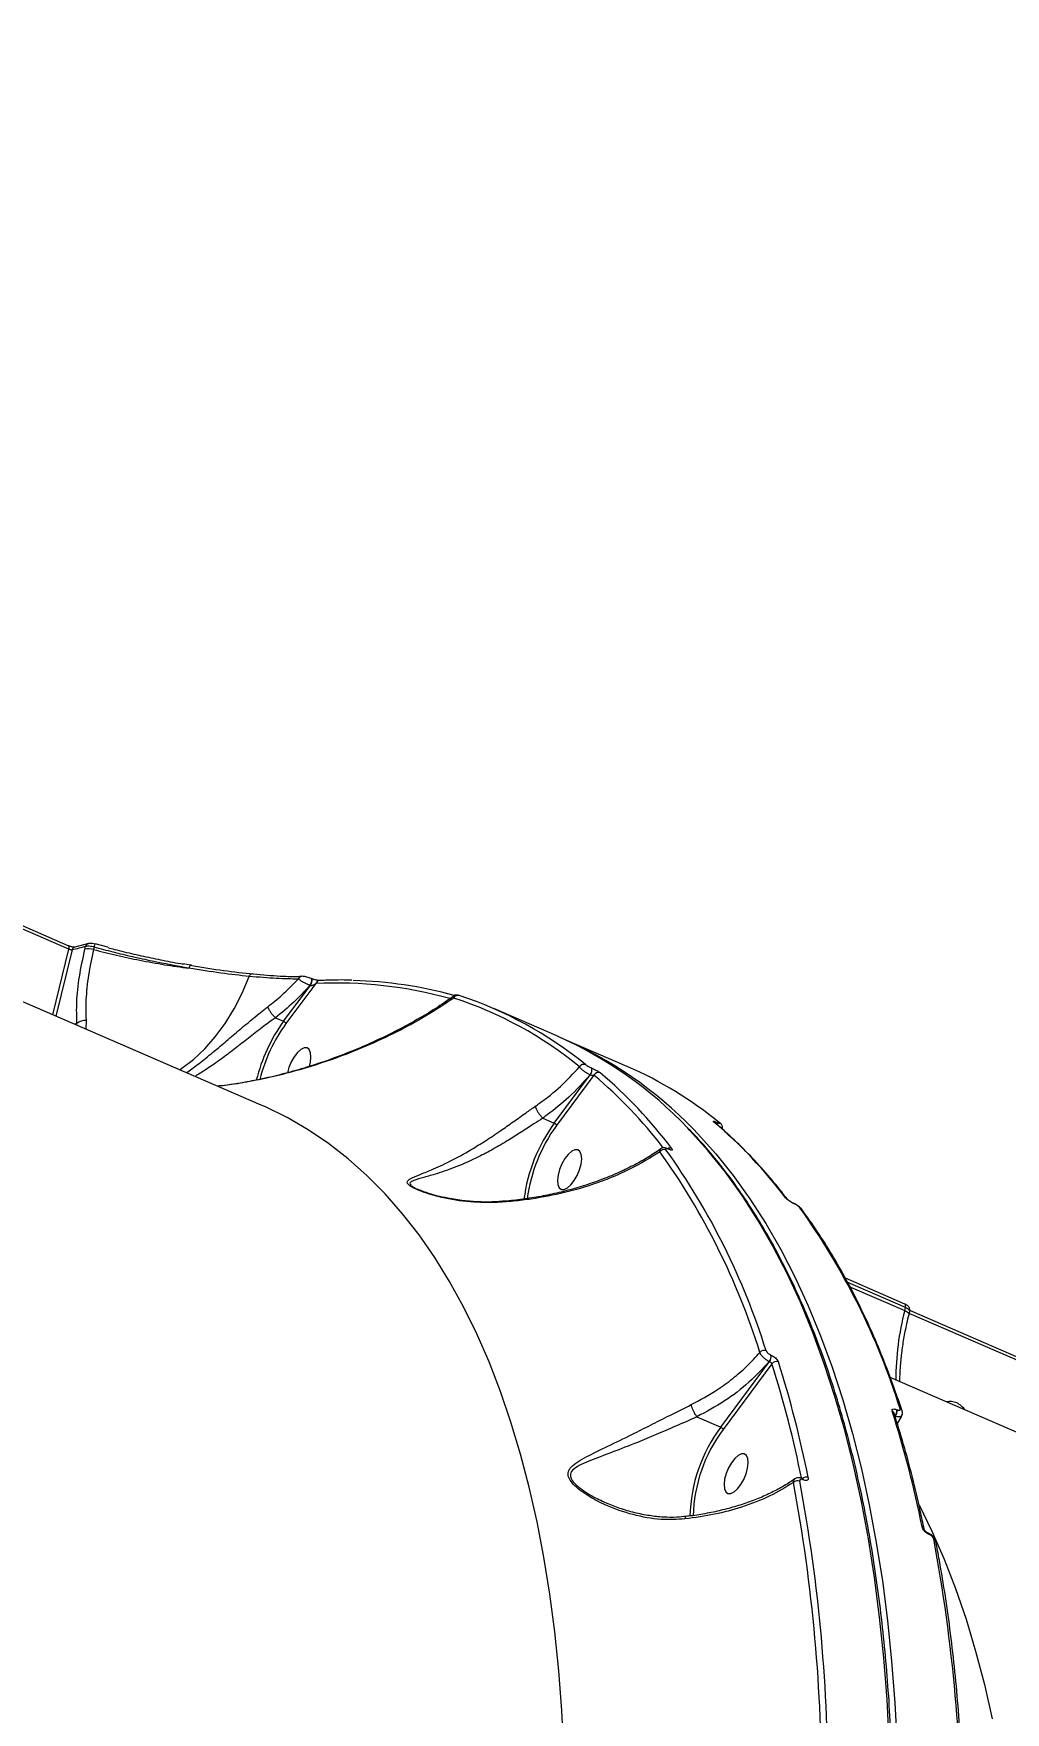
# Model space of a CAD drawing. Header units: millimetres. Extents: x -6523 to 7556, y -5559 to 6101.
# Drawn here: x 2337.4 to 2541.7, y -1782 to -1429.4 of the extents above; entities that cross this region are included whole.
import ezdxf

# ---------------------------------------------------------------- set-up
doc = ezdxf.new("R2010")
doc.units = ezdxf.units.MM
for name, color, linetype in [('DIKOM_ОБЪЕКТ', 7, 'Continuous'), ('DIKOM_РАЗМЕР_ЗОНА', 7, 'Continuous'), ('DIKOM_РАЗМЕР_ОБЪЕКТА', 7, 'Continuous')]:
    doc.layers.add(name, color=color, linetype=linetype)
doc.styles.add('style1', font='arial.ttf', dxfattribs={"width": 0.8})
doc.dimstyles.new('1-50', dxfattribs={"dimtxt": 300, "dimasz": 200, "dimexe": 100, "dimexo": 0, "dimgap": 100, "dimtad": 1, "dimtxsty": 'style1', "dimcen": 200, "dimclrd": 7, "dimclre": 7, "dimclrt": 7, "dimadec": 1, "dimazin": 2, "dimtfac": 1, "dimtmove": 0, "dimatfit": 2, "dimfxl": 0, "dimlwd": 25, "dimlwe": 18, "dimarcsym": 0})

# ---------------------------------------------------------------- blocks, each defined once
blk = doc.blocks.new('*D10')
at = {"layer": 'Defpoints', "color": 0, "transparency": 16777216}
for p in [(-1823.23, 4314.24), (3842.01, -3170.82), (6537.88, -3170.82)]:
    blk.add_point(p, dxfattribs=at)
at = {"layer": 'DIKOM_РАЗМЕР_ОБЪЕКТА', "color": 7, "lineweight": 18, "transparency": 16777216}
for p, q in [((-1823.23, 4314.24), (6637.88, 4314.24)), ((3842.01, -3170.82), (6637.88, -3170.82))]:
    blk.add_line(p, q, dxfattribs=at)
at = {"layer": 'DIKOM_РАЗМЕР_ОБЪЕКТА', "color": 7, "lineweight": 25, "transparency": 16777216}
blk.add_line((6537.88, 3914.24), (6537.88, -2770.82), dxfattribs=at)
at = {"layer": 'DIKOM_РАЗМЕР_ОБЪЕКТА', "color": 7, "transparency": 16777216}
for points in [[(6471.22, 3914.24), (6604.55, 3914.24), (6537.88, 4314.24)], [(6471.22, -2770.82), (6604.55, -2770.82), (6537.88, -3170.82)]]:
    blk.add_solid(points, dxfattribs=at)
at = {"layer": 'DIKOM_РАЗМЕР_ОБЪЕКТА', "color": 7, "transparency": 16777216, "insert": (6304.71, 207.11), "char_height": 300, "attachment_point": 5, "rotation": 90, "style": 'style1'}
blk.add_mtext('7500', dxfattribs=at)
blk = doc.blocks.new('*D11')
at = {"layer": 'Defpoints', "color": 0, "transparency": 16777216}
for p in [(-5022.71, -299.32), (4115.33, -1753.09), (4115.33, -4391.39)]:
    blk.add_point(p, dxfattribs=at)
at = {"layer": 'DIKOM_РАЗМЕР_ОБЪЕКТА', "color": 7, "lineweight": 18, "transparency": 16777216}
for p, q in [((-5022.71, -299.32), (-5022.71, -4491.39)), ((4115.33, -1753.09), (4115.33, -4491.39))]:
    blk.add_line(p, q, dxfattribs=at)
at = {"layer": 'DIKOM_РАЗМЕР_ОБЪЕКТА', "color": 7, "lineweight": 25, "transparency": 16777216}
blk.add_line((-4622.71, -4391.39), (3715.33, -4391.39), dxfattribs=at)
at = {"layer": 'DIKOM_РАЗМЕР_ОБЪЕКТА', "color": 7, "transparency": 16777216}
for points in [[(-4622.71, -4324.73), (-4622.71, -4458.06), (-5022.71, -4391.39)], [(3715.33, -4324.73), (3715.33, -4458.06), (4115.33, -4391.39)]]:
    blk.add_solid(points, dxfattribs=at)
at = {"layer": 'DIKOM_РАЗМЕР_ОБЪЕКТА', "color": 7, "transparency": 16777216, "insert": (-175.12, -4158.22), "char_height": 300, "attachment_point": 5, "style": 'style1'}
blk.add_mtext('9150', dxfattribs=at)
blk = doc.blocks.new('*D12')
at = {"layer": 'Defpoints', "color": 0, "transparency": 16777216}
for p in [(-6522.71, -395.62), (6102.86, -1877.31), (6102.86, -5458.89)]:
    blk.add_point(p, dxfattribs=at)
at = {"layer": 'DIKOM_РАЗМЕР_ЗОНА', "color": 7, "lineweight": 18, "transparency": 16777216}
for p, q in [((-6522.71, -395.62), (-6522.71, -5558.89)), ((6102.86, -1877.31), (6102.86, -5558.89))]:
    blk.add_line(p, q, dxfattribs=at)
at = {"layer": 'DIKOM_РАЗМЕР_ЗОНА', "color": 7, "lineweight": 25, "transparency": 16777216}
blk.add_line((-6122.71, -5458.89), (5702.86, -5458.89), dxfattribs=at)
at = {"layer": 'DIKOM_РАЗМЕР_ЗОНА', "color": 7, "transparency": 16777216}
for points in [[(-6122.71, -5392.23), (-6122.71, -5525.56), (-6522.71, -5458.89)], [(5702.86, -5392.23), (5702.86, -5525.56), (6102.86, -5458.89)]]:
    blk.add_solid(points, dxfattribs=at)
at = {"layer": 'DIKOM_РАЗМЕР_ЗОНА', "color": 7, "transparency": 16777216, "insert": (78.38, -5225.72), "char_height": 300, "attachment_point": 5, "style": 'style1'}
blk.add_mtext('12600', dxfattribs=at)
blk = doc.blocks.new('*D13')
at = {"layer": 'Defpoints', "color": 0, "transparency": 16777216}
for p in [(-2358.18, 6101.03), (4341.71, -4605.15), (7455.88, -4605.15)]:
    blk.add_point(p, dxfattribs=at)
at = {"layer": 'DIKOM_РАЗМЕР_ЗОНА', "color": 7, "lineweight": 18, "transparency": 16777216}
for p, q in [((-2358.18, 6101.03), (7555.88, 6101.03)), ((4341.71, -4605.15), (7555.88, -4605.15))]:
    blk.add_line(p, q, dxfattribs=at)
at = {"layer": 'DIKOM_РАЗМЕР_ЗОНА', "color": 7, "lineweight": 25, "transparency": 16777216}
blk.add_line((7455.88, 5701.03), (7455.88, -4205.15), dxfattribs=at)
at = {"layer": 'DIKOM_РАЗМЕР_ЗОНА', "color": 7, "transparency": 16777216}
for points in [[(7389.22, 5701.03), (7522.55, 5701.03), (7455.88, 6101.03)], [(7389.22, -4205.15), (7522.55, -4205.15), (7455.88, -4605.15)]]:
    blk.add_solid(points, dxfattribs=at)
at = {"layer": 'DIKOM_РАЗМЕР_ЗОНА', "color": 7, "transparency": 16777216, "insert": (7222.71, 375.61), "char_height": 300, "attachment_point": 5, "rotation": 90, "style": 'style1'}
blk.add_mtext('10700', dxfattribs=at)

msp = doc.modelspace()

# ---------------------------------------------------------------- linework, layer by layer
at = {"layer": 'DIKOM_ОБЪЕКТ', "color": 7, "linetype": 'Continuous', "lineweight": 15}
for p, q in [((2385.265, -1654.461), (2116.373, -1538.009)), ((2344.821, -1621.743), (2318.424, -1610.311)), ((2344.7, -1620.995), (2318.541, -1609.666)), ((2341.45, -1635.486), (2344.821, -1621.743)), ((2345.48, -1621.886), (2342.078, -1635.758)), ((2348.919, -1620.548), (2346.048, -1621.277)), ((2348.195, -1621.711), (2348.33, -1621.162)), ((2350.148, -1621.293), (2350.024, -1621.799)), ((2353.003, -1621.316), (2350.334, -1620.601)), ((2370.492, -1625.064), (2368.804, -1624.77)), ((2396.72, -1628.935), (2390.44, -1637.326)), ((2395.693, -1627.85), (2395.6, -1627.834)), ((2395.765, -1627.881), (2395.693, -1627.85)), ((2389.944, -1636.854), (2395.53, -1629.391)), ((2395.53, -1629.391), (2395.458, -1629.36)), ((2388.233, -1636.113), (2388.226, -1636.109)), ((2388.233, -1636.113), (2389.944, -1636.854)), ((2447.368, -1639.946), (2434.113, -1634.206)), ((2346.501, -1637.333), (2346.054, -1637.48)), ((2346.507, -1637.676), (2346.501, -1637.333)), ((2348.442, -1636.687), (2348.4, -1638.496)), ((2462.273, -1646.401), (2449.018, -1640.661)), ((2454.632, -1646.65), (2454.659, -1646.662)), ((2446.843, -1658.255), (2454.379, -1648.139)), ((2455.187, -1648.193), (2447.339, -1658.726)), ((2454.379, -1648.139), (2454.352, -1648.127)), ((2444.404, -1657.199), (2444.399, -1657.195)), ((2444.404, -1657.199), (2446.843, -1658.255)), ((2481.069, -1658.099), (2481.096, -1658.111)), ((2470.758, -1663.686), (2470.673, -1663.649)), ((2470.843, -1663.755), (2470.758, -1663.718)), ((2418.074, -1672.12), (2418.321, -1672.24)), ((2497.253, -1675.16), (2497.168, -1675.123)), ((2497.339, -1675.23), (2497.253, -1675.193)), ((2520.526, -1696.251), (2508.031, -1690.84)), ((2520.646, -1696.998), (2508.551, -1691.76)), ((2508.992, -1692.621), (2520.497, -1697.604)), ((2520.497, -1697.604), (2520.646, -1696.998)), ((2521.404, -1698.421), (2521.558, -1697.795)), ((2547.846, -1709.668), (2521.449, -1698.237)), ((2547.725, -1708.921), (2521.567, -1697.592)), ((2481.841, -1722.131), (2492.062, -1708.34)), ((2492.581, -1708.781), (2482.337, -1722.601)), ((2492.062, -1708.34), (2492.016, -1708.321)), ((2492.383, -1706.991), (2492.429, -1707.01)), ((2786.364, -1828.168), (2517.471, -1711.717)), ((2476.794, -1719.946), (2481.841, -1722.131)), ((2518.517, -1719.798), (2518.471, -1719.778)), ((2518.839, -1718.448), (2518.884, -1718.467)), ((2518.951, -1721.378), (2519.901, -1719.783)), ((2499.033, -1732.941), (2498.968, -1732.913)), ((2499.033, -1732.941), (2499.043, -1732.946)), ((2499.186, -1733.176), (2499.12, -1733.148)), ((2457.755, -1738.016), (2458.046, -1738.159)), ((2525.509, -1744.407), (2525.443, -1744.379)), ((2525.662, -1744.642), (2525.596, -1744.614))]:
    msp.add_line(p, q, dxfattribs=at)
at = {"layer": 'DIKOM_ОБЪЕКТ', "color": 7, "linetype": 'Continuous', "lineweight": 15, "flags": 128}
for points in [[(2344.821, -1621.743), (2344.854, -1621.57), (2344.867, -1621.411), (2344.86, -1621.27), (2344.832, -1621.152), (2344.784, -1621.063), (2344.719, -1621.005), (2344.7, -1620.995)], [(2350.322, -1620.648), (2350.322, -1620.647), (2350.323, -1620.642)], [(2368.095, -1647.025), (2368.547, -1646.726), (2371.008, -1644.856), (2373.361, -1642.649), (2375.582, -1640.129), (2377.65, -1637.318), (2379.544, -1634.245), (2381.246, -1630.941), (2382.738, -1627.438)], [(2382.738, -1627.438), (2382.809, -1627.276), (2382.897, -1627.135), (2382.999, -1627.018), (2383.112, -1626.931), (2383.232, -1626.877), (2383.354, -1626.857), (2383.475, -1626.873), (2383.59, -1626.923)], [(2393.751, -1627.416), (2393.767, -1627.416), (2393.768, -1627.416)], [(2395.458, -1629.36), (2395.604, -1629.132), (2395.724, -1628.875), (2395.811, -1628.61), (2395.855, -1628.357), (2395.855, -1628.138), (2395.809, -1627.969), (2395.721, -1627.865), (2395.693, -1627.85)], [(2395.53, -1629.391), (2395.676, -1629.163), (2395.797, -1628.907), (2395.883, -1628.641), (2395.927, -1628.388), (2395.927, -1628.169), (2395.881, -1628.001), (2395.793, -1627.896), (2395.769, -1627.883)], [(2395.367, -1646.326), (2395.585, -1645.454), (2395.709, -1644.363), (2395.627, -1643.453), (2395.346, -1642.799), (2394.889, -1642.454), (2394.292, -1642.446), (2393.604, -1642.775), (2392.882, -1643.414), (2392.182, -1644.313), (2391.562, -1645.397), (2391.073, -1646.58), (2390.774, -1647.659)], [(2448.868, -1790.24), (2448.424, -1781.652), (2447.779, -1773.271), (2446.935, -1765.106), (2445.892, -1757.164), (2444.652, -1749.452), (2443.216, -1741.979), (2441.584, -1734.75), (2439.758, -1727.772), (2437.741, -1721.053), (2435.533, -1714.597), (2433.138, -1708.412), (2430.556, -1702.503), (2427.792, -1696.874), (2424.846, -1691.533), (2421.723, -1686.484), (2418.424, -1681.73), (2414.953, -1677.278), (2411.314, -1673.13), (2407.509, -1669.291), (2403.542, -1665.764), (2399.416, -1662.553), (2395.137, -1659.661), (2390.707, -1657.09), (2386.13, -1654.842), (2385.265, -1654.461)], [(2517.26, -1788.306), (2516.78, -1779.337), (2516.101, -1770.575), (2515.223, -1762.027), (2514.147, -1753.702), (2512.875, -1745.605), (2511.406, -1737.744), (2509.744, -1730.125), (2507.888, -1722.755), (2505.84, -1715.639), (2503.603, -1708.784), (2501.178, -1702.197), (2498.567, -1695.881), (2495.772, -1689.843), (2492.796, -1684.087), (2489.641, -1678.619), (2486.31, -1673.442), (2482.805, -1668.563), (2479.131, -1663.983), (2475.288, -1659.708), (2474.924, -1659.329)], [(2476.078, -1659.531), (2476.939, -1660.423), (2480.781, -1664.698), (2484.456, -1669.278), (2487.961, -1674.157), (2491.292, -1679.334), (2494.447, -1684.802), (2497.423, -1690.557), (2500.218, -1696.596), (2502.829, -1702.911), (2505.254, -1709.499), (2507.491, -1716.354), (2509.539, -1723.469), (2511.394, -1730.84), (2513.057, -1738.459), (2514.525, -1746.32), (2515.798, -1754.417), (2516.873, -1762.742), (2517.751, -1771.29), (2518.431, -1780.052), (2518.911, -1789.021)], [(2480.587, -1658.148), (2480.544, -1658.115), (2480.391, -1658.028)], [(2481.745, -1658.276), (2481.704, -1658.245), (2481.558, -1658.163)], [(2450.355, -1671.206), (2451.055, -1670.307), (2451.675, -1669.223), (2452.164, -1668.04), (2452.484, -1666.855), (2452.608, -1665.763), (2452.526, -1664.854), (2452.245, -1664.2), (2451.788, -1663.855), (2451.191, -1663.846), (2450.503, -1664.175), (2449.78, -1664.815), (2449.081, -1665.713), (2448.461, -1666.798), (2447.971, -1667.981), (2447.652, -1669.166), (2447.528, -1670.258), (2447.61, -1671.167), (2447.891, -1671.821), (2448.348, -1672.166), (2448.945, -1672.175), (2449.632, -1671.846), (2450.355, -1671.206)], [(2520.497, -1697.604), (2520.8, -1697.75), (2521.05, -1697.903), (2521.24, -1698.058), (2521.361, -1698.209), (2521.41, -1698.35), (2521.404, -1698.42)], [(2520.646, -1696.998), (2520.68, -1696.827), (2520.693, -1696.668), (2520.685, -1696.527), (2520.658, -1696.41), (2520.611, -1696.32), (2520.546, -1696.261), (2520.526, -1696.251)], [(2485.353, -1735.082), (2486.052, -1734.184), (2486.672, -1733.099), (2487.162, -1731.916), (2487.481, -1730.731), (2487.605, -1729.64), (2487.523, -1728.73), (2487.243, -1728.076), (2486.785, -1727.731), (2486.189, -1727.723), (2485.501, -1728.052), (2484.778, -1728.691), (2484.078, -1729.59), (2483.458, -1730.675), (2482.969, -1731.857), (2482.649, -1733.043), (2482.525, -1734.134), (2482.607, -1735.044), (2482.888, -1735.698), (2483.345, -1736.043), (2483.942, -1736.051), (2484.63, -1735.722), (2485.353, -1735.082)], [(2523.506, -1738.419), (2526.209, -1743.928), (2528.791, -1749.837), (2531.186, -1756.023), (2533.394, -1762.478), (2535.411, -1769.198), (2537.237, -1776.175), (2538.868, -1783.404)]]:
    msp.add_lwpolyline(points, dxfattribs=at)
at = {"layer": 'DIKOM_ОБЪЕКТ', "color": 7, "linetype": 'Continuous', "lineweight": 15}
for centre, radius, start, end in [((2380.517, -1753.773), 136.461, 103.64316, 104.87778), ((2346.283, -1622.066), 0.823, 106.55668, 167.3852), ((2348.935, -1625.386), 3.748, 73.11063, 101.38068), ((2349.138, -1621.347), 0.829, 105.85877, 167.11519), ((2291.48, -1605.12), 60.856, 344.58809, 345.21723), ((2370.845, -1625.823), 0.8, 116.4921, 171.84254), ((2370.505, -1625.282), 0.175, 41.81582, 95.51298), ((2393.815, -1628.268), 0.854, 94.30227, 161.03705), ((2397.572, -1629.176), 0.885, 94.35738, 164.20816), ((2400.988, -1718.384), 89.55, 74.51237, 92.73159), ((2402.565, -1715.638), 87.352, 74.58271, 88.66678), ((2426.548, -1632.341), 0.924, 69.31611, 156.76933), ((2400.497, -1709.555), 81.569, 50.69709, 72.00296), ((2401.624, -1709.214), 81.736, 50.69519, 72.00475), ((2348.198, -1639.191), 2.516, 84.43076, 132.3969), ((2418.982, -1657.812), 35.811, 144.18105, 166.14279), ((2418.634, -1657.662), 34.762, 144.19759, 165.66563), ((2413.44, -1717.462), 84.615, 43.39549, 66.36184), ((2414.73, -1718.691), 85.226, 43.95957, 66.8828), ((2453.05, -1646.909), 1.004, 69.69206, 151.85379), ((2453.359, -1647.174), 1.377, 316.16531, 22.37998), ((2453.386, -1647.186), 1.377, 316.17896, 22.38418), ((2429.324, -1722.116), 82.573, 50.75962, 66.48297), ((2456.109, -1648.615), 1.015, 69.91557, 155.38216), ((2392.177, -1722.965), 97.781, 37.5036, 49.87973), ((2393.141, -1722.782), 98.244, 37.06558, 49.87349), ((2474.877, -1678.707), 34.702, 143.88717, 172.61902), ((2474.549, -1678.569), 33.677, 143.89785, 172.45933), ((2417.06, -1733.161), 98.264, 37.06692, 49.87215), ((2480.56, -1658.482), 0.637, 345.4037, 36.97443), ((2480.581, -1658.496), 0.643, 344.82299, 36.81814), ((2469.943, -1664.838), 1.065, 69.574, 147.68866), ((2348.656, -1750.6), 148.143, 17.35873, 35.64473), ((2349.647, -1750.37), 148.486, 17.35954, 35.64367), ((2471.164, -1664.49), 0.994, 68.12666, 120.45087), ((2470.537, -1663.902), 0.288, 39.77437, 61.36132), ((2470.668, -1663.884), 0.218, 36.26075, 65.76637), ((2495.164, -1674.649), 0.778, 36.93427, 66.95308), ((2497.083, -1675.314), 0.209, 35.59623, 67.15912), ((2497.163, -1675.358), 0.217, 36.12026, 65.47545), ((2377.812, -1762.562), 148.479, 17.35913, 35.64409), ((2498.168, -1676.754), 0.78, 36.69895, 66.91493), ((2577.635, -1712.345), 59.009, 165.53414, 179.87655), ((2490.945, -1707.156), 1.17, 68.72726, 139.81298), ((2490.661, -1707.231), 1.74, 321.18893, 7.9345), ((2490.705, -1707.25), 1.74, 321.21096, 7.93155), ((2493.515, -1709.484), 1.169, 68.63056, 143.03726), ((2274.394, -1778.088), 228.93, 11.3492, 17.62255), ((2275.19, -1777.88), 229.522, 11.34993, 17.62206), ((2530.056, -1719.888), 3.168, 64.26155, 104.57127), ((2529.318, -1721.475), 4.918, 36.28707, 64.53752), ((2299.146, -1788.237), 229.497, 11.34908, 17.62185), ((2517.606, -1719.434), 0.725, 18.91639, 68.27524), ((2517.116, -1718.688), 1.74, 321.18893, 7.9345), ((2517.16, -1718.707), 1.74, 321.21096, 7.93155), ((2519.258, -1718.937), 0.728, 19.09119, 68.19237), ((2508.059, -1741.726), 32.731, 143.22724, 178.34361), ((2507.459, -1741.488), 31.429, 143.06305, 178.65538), ((2497.982, -1734.596), 1.232, 68.0935, 135.20325), ((2156.443, -1797.511), 346.585, 359.67727, 10.60482), ((2157.013, -1797.377), 347.361, 359.67724, 10.60449), ((2499.765, -1733.859), 1.237, 68.27907, 130.13323), ((2498.825, -1733.173), 0.297, 4.84875, 60.7044), ((2498.886, -1733.203), 0.301, 5.11568, 58.69248), ((2523.914, -1743.723), 0.692, 12.81335, 69.47238), ((2525.303, -1744.638), 0.294, 4.65356, 61.64708), ((2525.366, -1744.667), 0.297, 4.78857, 60.48645), ((2185.193, -1809.57), 347.34, 359.6769, 10.60482), ((2526.356, -1746.297), 0.694, 13.42252, 69.3915)]:
    msp.add_arc(centre, radius, start, end, dxfattribs=at)
for points, knots in [([(2346.057, -1621.275), (2346.057, -1621.275), (2346.067, -1621.272), (2346.03, -1621.28), (2345.944, -1621.282), (2345.766, -1621.274), (2345.506, -1621.239), (2345.181, -1621.166), (2344.89, -1621.075), (2344.752, -1621.015), (2344.707, -1620.995)], [0, 0, 0, 0, 0.00586, 0.0949591, 0.2005932, 0.3369655, 0.500597, 0.6918076, 0.8976892, 1, 1, 1, 1]), ([(2345.48, -1621.886), (2345.448, -1621.888), (2345.383, -1621.892), (2345.238, -1621.871), (2345.077, -1621.834), (2344.932, -1621.788), (2344.852, -1621.755), (2344.821, -1621.743)], [0, 0, 0, 0, 0.2155483, 0.4307534, 0.645324, 0.8596243, 1, 1, 1, 1]), ([(2346.501, -1637.333), (2346.463, -1635.846), (2346.385, -1632.784), (2346.93, -1627.503), (2347.769, -1623.66), (2348.195, -1621.711)], [0, 0, 0, 0, 0.3175105, 0.6539195, 1, 1, 1, 1]), ([(2350.148, -1621.293), (2350.09, -1621.279), (2349.816, -1621.209), (2349.322, -1621.123), (2348.73, -1621.087), (2348.463, -1621.137), (2348.33, -1621.162)], [0, 0, 0, 0, 0.0806236, 0.3870875, 0.6935762, 1, 1, 1, 1]), ([(2350.024, -1621.799), (2349.627, -1623.606), (2348.824, -1627.273), (2348.386, -1631.823), (2348.343, -1634.907), (2348.42, -1636.29), (2348.442, -1636.687)], [0, 0, 0, 0, 0.3362295, 0.6822332, 0.9087862, 1, 1, 1, 1]), ([(2350.321, -1620.646), (2350.145, -1620.604), (2349.748, -1620.51), (2349.287, -1620.466), (2349.007, -1620.546), (2348.917, -1620.572)], [0, 0, 0, 0, 0.3536403, 0.7918104, 1, 1, 1, 1]), ([(2350.024, -1621.799), (2351.631, -1622.206), (2354.861, -1623.023), (2359.852, -1624.082), (2364.965, -1625.018), (2368.351, -1625.478), (2370.053, -1625.71)], [0, 0, 0, 0, 0.237382, 0.4771561, 0.7370131, 1, 1, 1, 1]), ([(2370.053, -1625.71), (2367.507, -1625.247), (2363.65, -1624.546), (2358.273, -1623.354), (2354.192, -1622.376), (2351.483, -1621.651), (2350.148, -1621.293)], [0, 0, 0, 0, 0.3951641, 0.5986715, 0.8021765, 1, 1, 1, 1]), ([(2352.998, -1621.385), (2353.465, -1621.509), (2355.295, -1621.994), (2358.491, -1622.748), (2362.58, -1623.649), (2366.072, -1624.353), (2368.157, -1624.722), (2368.913, -1624.855)], [0, 0, 0, 0, 0.0866059, 0.3392467, 0.5919057, 0.8518944, 1, 1, 1, 1]), ([(2370.635, -1625.165), (2372.911, -1625.531), (2377.517, -1626.272), (2381.55, -1626.704), (2383.59, -1626.923)], [0, 0, 0, 0, 0.4941746, 1, 1, 1, 1]), ([(2382.738, -1627.438), (2380.788, -1627.229), (2376.842, -1626.805), (2372.334, -1626.078), (2370.053, -1625.71)], [0, 0, 0, 0, 0.49414612, 1, 1, 1, 1]), ([(2393.007, -1627.99), (2391.542, -1627.976), (2388.576, -1627.948), (2384.701, -1627.61), (2382.738, -1627.438)], [0, 0, 0, 0, 0.4937618, 1, 1, 1, 1]), ([(2383.59, -1626.923), (2385.55, -1627.094), (2389.315, -1627.424), (2392.201, -1627.455), (2393.585, -1627.469)], [0, 0, 0, 0, 0.52057365, 1, 1, 1, 1]), ([(2386.638, -1633.796), (2387.64, -1633.005), (2389.935, -1631.193), (2391.9, -1629.144), (2393.007, -1627.99)], [0, 0, 0, 0, 0.4365656, 1, 1, 1, 1]), ([(2395.458, -1629.36), (2395.277, -1629.271), (2394.916, -1629.095), (2394.327, -1628.783), (2393.767, -1628.469), (2393.3, -1628.188), (2393.099, -1628.052), (2393.007, -1627.99)], [0, 0, 0, 0, 0.1951197, 0.3898744, 0.593452, 0.8140729, 1, 1, 1, 1]), ([(2393.751, -1627.426), (2393.751, -1627.426), (2393.616, -1627.441), (2393.461, -1627.431), (2393.306, -1627.421)], [0, 0, 0, 0, 0.0053307, 1, 1, 1, 1]), ([(2395.533, -1627.791), (2395.46, -1627.762), (2395.244, -1627.674), (2394.833, -1627.56), (2394.315, -1627.453), (2393.977, -1627.409), (2393.783, -1627.417), (2393.768, -1627.418)], [0, 0, 0, 0, 0.119295, 0.3529818, 0.6126737, 0.9717013, 1, 1, 1, 1]), ([(2396.72, -1628.935), (2396.636, -1628.999), (2396.458, -1629.134), (2396.167, -1629.29), (2395.897, -1629.389), (2395.711, -1629.418), (2395.596, -1629.413), (2395.552, -1629.398), (2395.53, -1629.391)], [0, 0, 0, 0, 0.2759242, 0.5811843, 0.7840389, 0.904569, 0.953146, 1, 1, 1, 1]), ([(2397.499, -1628.293), (2397.481, -1628.293), (2397.432, -1628.295), (2397.206, -1628.278), (2396.849, -1628.218), (2396.429, -1628.116), (2396.086, -1628.008), (2395.865, -1627.926), (2395.784, -1627.889), (2395.769, -1627.882)], [0, 0, 0, 0, 0.10050313, 0.28310111, 0.52487276, 0.71346393, 0.857322, 0.97313086, 1, 1, 1, 1]), ([(2404.3, -1628.252), (2404.186, -1628.246), (2402.391, -1628.15), (2400.112, -1628.201), (2397.942, -1628.278), (2397.504, -1628.293)], [0, 0, 0, 0, 0.0511847, 0.8084678, 1, 1, 1, 1]), ([(2425.699, -1631.976), (2423.943, -1633.155), (2420.429, -1635.513), (2414.517, -1638.76), (2408.162, -1641.78), (2400.767, -1644.739), (2393.758, -1646.997), (2387.321, -1648.637), (2382.195, -1649.654), (2378.426, -1650.285), (2376.301, -1650.451), (2376.051, -1650.471)], [0, 0, 0, 0, 0.1357673, 0.2715394, 0.4102383, 0.5489238, 0.7213908, 0.8089492, 0.8964846, 0.9877891, 1, 1, 1, 1]), ([(2425.709, -1631.55), (2425.199, -1631.924), (2423.544, -1633.135), (2420.459, -1635.084), (2416.451, -1637.412), (2412.123, -1639.658), (2407.695, -1641.733), (2403.12, -1643.647), (2398.509, -1645.352), (2393.76, -1646.876), (2389.042, -1648.162), (2384.586, -1649.18), (2380.492, -1649.929), (2377.764, -1650.356), (2376.333, -1650.489), (2376.136, -1650.508)], [0, 0, 0, 0, 0.0412213, 0.1336011, 0.2280542, 0.3245644, 0.4231421, 0.5114322, 0.6050421, 0.6944686, 0.7799636, 0.8622441, 0.9296995, 0.9903144, 1, 1, 1, 1]), ([(2395.458, -1629.36), (2394.367, -1630.55), (2392.172, -1632.948), (2389.551, -1635.054), (2388.233, -1636.113)], [0, 0, 0, 0, 0.4967436, 1, 1, 1, 1]), ([(2425.699, -1631.976), (2425.64, -1631.853), (2425.541, -1631.649), (2425.659, -1631.574), (2425.706, -1631.545)], [0, 0, 0, 0, 0.6068718, 1, 1, 1, 1]), ([(2426.782, -1631.447), (2426.723, -1631.427), (2426.616, -1631.39), (2426.501, -1631.363), (2426.336, -1631.337), (2426.123, -1631.341), (2425.893, -1631.391), (2425.753, -1631.484), (2425.687, -1631.528)], [0, 0, 0, 0, 0.2243168, 0.4118578, 0.5457803, 0.6749129, 0.8464034, 1, 1, 1, 1]), ([(2369.525, -1647.645), (2370.28, -1647.11), (2371.887, -1645.971), (2374.516, -1643.855), (2377.282, -1641.541), (2380.041, -1639.192), (2382.907, -1636.779), (2385.131, -1634.966), (2386.362, -1634.011), (2386.638, -1633.796)], [0, 0, 0, 0, 0.1604354, 0.341825, 0.49479, 0.6476348, 0.8016148, 0.9554521, 1, 1, 1, 1]), ([(2388.226, -1636.109), (2388.226, -1636.109), (2388.032, -1636.303), (2386.785, -1637.06), (2384.728, -1638.777), (2381.856, -1640.953), (2379.106, -1643.092), (2376.299, -1645.184), (2373.672, -1647.034), (2372.057, -1647.997), (2371.333, -1648.428)], [0, 0, 0, 0, 0.0000603, 0.0366909, 0.1916994, 0.3468769, 0.5030064, 0.6592748, 0.8473747, 1, 1, 1, 1]), ([(2388.226, -1636.109), (2388.082, -1635.97), (2387.793, -1635.692), (2387.361, -1635.155), (2386.993, -1634.603), (2386.76, -1634.155), (2386.668, -1633.904), (2386.642, -1633.811), (2386.638, -1633.796)], [0, 0, 0, 0, 0.2120143, 0.4240466, 0.6361086, 0.8481293, 0.9764249, 1, 1, 1, 1]), ([(2390.44, -1637.326), (2390.438, -1637.319), (2390.431, -1637.297), (2390.404, -1637.238), (2390.339, -1637.143), (2390.224, -1637.028), (2390.086, -1636.924), (2389.991, -1636.878), (2389.944, -1636.854)], [0, 0, 0, 0, 0.0458582, 0.1414738, 0.3560295, 0.5707869, 0.7853982, 1, 1, 1, 1]), ([(2442.86, -1654.701), (2443.157, -1654.493), (2445.021, -1653.191), (2448.326, -1650.554), (2450.869, -1647.826), (2452.165, -1646.436)], [0, 0, 0, 0, 0.0849844, 0.5334626, 1, 1, 1, 1]), ([(2454.352, -1648.127), (2454.269, -1648.087), (2453.994, -1647.953), (2453.486, -1647.652), (2452.901, -1647.228), (2452.414, -1646.789), (2452.248, -1646.553), (2452.165, -1646.436)], [0, 0, 0, 0, 0.0942855, 0.3122926, 0.5412133, 0.771407, 1, 1, 1, 1]), ([(2453.399, -1645.968), (2453.455, -1646.009), (2453.567, -1646.092), (2453.85, -1646.262), (2454.174, -1646.435), (2454.447, -1646.568), (2454.589, -1646.631), (2454.632, -1646.65)], [0, 0, 0, 0, 0.2336995, 0.4672659, 0.6955599, 0.9086332, 1, 1, 1, 1]), ([(2454.659, -1646.662), (2454.723, -1646.69), (2454.93, -1646.781), (2455.327, -1646.974), (2455.798, -1647.228), (2456.213, -1647.476), (2456.376, -1647.6), (2456.457, -1647.662)], [0, 0, 0, 0, 0.0931431, 0.3039559, 0.5302395, 0.7651904, 1, 1, 1, 1]), ([(2454.352, -1648.127), (2452.92, -1649.713), (2450.203, -1652.719), (2446.648, -1655.604), (2444.71, -1656.981), (2444.404, -1657.199)], [0, 0, 0, 0, 0.48434253, 0.9185246, 1, 1, 1, 1]), ([(2455.187, -1648.193), (2455.135, -1648.205), (2455.036, -1648.229), (2454.839, -1648.235), (2454.653, -1648.217), (2454.52, -1648.188), (2454.439, -1648.163), (2454.401, -1648.148), (2454.379, -1648.139)], [0, 0, 0, 0, 0.2686434, 0.5230445, 0.7427756, 0.8693375, 0.9244135, 1, 1, 1, 1]), ([(2434.434, -1674.922), (2432.415, -1674.922), (2428.324, -1674.922), (2423.291, -1673.974), (2419.906, -1672.978), (2418.077, -1672.275), (2416.887, -1671.702), (2416.094, -1671.134), (2415.831, -1670.57), (2416.158, -1670.213), (2416.961, -1669.703), (2418.445, -1669.104), (2421.258, -1667.979), (2424.88, -1666.33), (2428.763, -1664.21), (2432.391, -1661.966), (2435.362, -1659.984), (2438.237, -1657.976), (2440.688, -1656.225), (2442.219, -1655.151), (2442.86, -1654.701)], [0, 0, 0, 0, 0.0952093, 0.1929561, 0.2448019, 0.2710708, 0.2981714, 0.3242911, 0.3503892, 0.391077, 0.4019441, 0.4719644, 0.5438089, 0.6393964, 0.737851, 0.7988531, 0.861364, 0.9113743, 0.9628375, 1, 1, 1, 1]), ([(2444.399, -1657.195), (2444.398, -1657.195), (2443.818, -1657.66), (2442.258, -1658.559), (2439.879, -1660.189), (2437.011, -1661.975), (2434.006, -1663.737), (2430.318, -1665.683), (2426.264, -1667.477), (2422.475, -1668.82), (2419.381, -1669.659), (2417.759, -1670.114), (2416.813, -1670.504), (2416.394, -1670.775), (2416.57, -1671.263), (2417.204, -1671.722), (2417.824, -1672.006), (2418.074, -1672.12)], [0, 0, 0, 0, 0.0000346, 0.0506259, 0.121103, 0.1916523, 0.2788526, 0.3661679, 0.5040505, 0.6421382, 0.7418821, 0.8412499, 0.8561012, 0.9104328, 0.9440495, 0.9775328, 1, 1, 1, 1]), ([(2442.86, -1654.701), (2442.863, -1654.716), (2442.885, -1654.836), (2442.982, -1655.128), (2443.233, -1655.639), (2443.584, -1656.204), (2443.992, -1656.758), (2444.263, -1657.049), (2444.399, -1657.195)], [0, 0, 0, 0, 0.0259615, 0.2095464, 0.4071508, 0.6047905, 0.8023725, 1, 1, 1, 1]), ([(2422.523, -2155.52), (2423.435, -2153.737), (2426.081, -2148.567), (2430.379, -2139.936), (2435.375, -2129.607), (2440.254, -2119.198), (2445.012, -2108.718), (2449.648, -2098.177), (2454.156, -2087.58), (2458.534, -2076.937), (2462.779, -2066.255), (2466.886, -2055.542), (2470.854, -2044.807), (2474.678, -2034.058), (2478.357, -2023.301), (2481.888, -2012.547), (2485.267, -2001.802), (2488.493, -1991.075), (2491.562, -1980.373), (2494.473, -1969.706), (2497.222, -1959.08), (2499.81, -1948.504), (2502.232, -1937.986), (2504.489, -1927.533), (2506.576, -1917.154), (2508.494, -1906.856), (2510.241, -1896.647), (2511.815, -1886.534), (2513.215, -1876.526), (2514.44, -1866.629), (2515.49, -1856.852), (2516.362, -1847.201), (2517.058, -1837.683), (2517.575, -1828.307), (2517.914, -1819.078), (2518.074, -1810.004), (2518.056, -1801.091), (2517.859, -1792.347), (2517.482, -1783.777), (2516.928, -1775.388), (2516.195, -1767.187), (2515.284, -1759.179), (2514.196, -1751.371), (2512.931, -1743.768), (2511.492, -1736.377), (2509.877, -1729.202), (2508.089, -1722.249), (2506.128, -1715.524), (2503.997, -1709.032), (2501.696, -1702.777), (2499.228, -1696.765), (2496.593, -1691), (2493.795, -1685.487), (2490.835, -1680.23), (2487.715, -1675.233), (2484.439, -1670.498), (2481.003, -1666.043), (2477.916, -1662.379), (2475.914, -1660.313), (2475.164, -1659.539)], [0, 0, 0, 0, 0.0093744, 0.0271862, 0.0449982, 0.0628104, 0.0806222, 0.0984341, 0.1162458, 0.1340577, 0.1518698, 0.1696817, 0.1874938, 0.205306, 0.2231183, 0.2409306, 0.2587432, 0.2765559, 0.2943692, 0.3121824, 0.3299962, 0.3478101, 0.3656243, 0.383439, 0.4012544, 0.4190699, 0.4368858, 0.4547027, 0.4725198, 0.4903376, 0.5081558, 0.5259752, 0.5437951, 0.5616154, 0.5794369, 0.5972592, 0.6150823, 0.6329064, 0.6507313, 0.668557, 0.6863836, 0.7042112, 0.7220398, 0.7398689, 0.7576988, 0.7755289, 0.7933595, 0.8111901, 0.8290198, 0.8468486, 0.8646756, 0.8825008, 0.9003223, 0.9181399, 0.9359524, 0.9537585, 0.9715573, 0.9893478, 1, 1, 1, 1]), ([(2447.339, -1658.726), (2447.337, -1658.718), (2447.33, -1658.696), (2447.302, -1658.637), (2447.238, -1658.543), (2447.123, -1658.429), (2446.985, -1658.325), (2446.89, -1658.278), (2446.843, -1658.255)], [0, 0, 0, 0, 0.053566, 0.1413425, 0.3561073, 0.5707078, 0.7852993, 1, 1, 1, 1]), ([(2480.391, -1658.028), (2480.348, -1657.987), (2480.255, -1657.901), (2480.272, -1657.846), (2480.422, -1657.859), (2480.689, -1657.941), (2480.942, -1658.047), (2481.069, -1658.099)], [0, 0, 0, 0, 0.1890282, 0.4045145, 0.606864, 0.8033601, 1, 1, 1, 1]), ([(2480.591, -1658.151), (2480.588, -1658.149), (2480.581, -1658.143), (2480.584, -1658.146), (2480.586, -1658.148)], [0, 0, 0, 0, 0.4936079, 1, 1, 1, 1]), ([(2495.783, -1674.177), (2495.177, -1673.396), (2493.425, -1671.135), (2490.409, -1667.598), (2486.686, -1663.666), (2483.396, -1660.543), (2481.325, -1658.778), (2480.587, -1658.148)], [0, 0, 0, 0, 0.1293159, 0.3744331, 0.6194491, 0.864333, 1, 1, 1, 1]), ([(2481.096, -1658.111), (2481.182, -1658.147), (2481.353, -1658.218), (2481.536, -1658.274), (2481.639, -1658.285), (2481.652, -1658.248), (2481.588, -1658.19), (2481.558, -1658.163)], [0, 0, 0, 0, 0.195109, 0.3900848, 0.5932969, 0.8111373, 1, 1, 1, 1]), ([(2482.125, -1659.477), (2482.144, -1659.437), (2482.208, -1659.297), (2482.203, -1659.043), (2482.137, -1658.773), (2482.023, -1658.561), (2481.887, -1658.402), (2481.801, -1658.318), (2481.749, -1658.28), (2481.744, -1658.277)], [0, 0, 0, 0, 0.0915475, 0.3138608, 0.5007991, 0.6677764, 0.8211256, 0.985162, 1, 1, 1, 1]), ([(2469.043, -1664.269), (2467.043, -1665.519), (2464.019, -1667.409), (2459.29, -1669.527), (2454.757, -1671.254), (2449.059, -1672.93), (2443.202, -1674.072), (2438.274, -1674.688), (2435.714, -1674.844), (2434.434, -1674.922)], [0, 0, 0, 0, 0.2227143, 0.3367335, 0.4507476, 0.6310024, 0.8132797, 0.9066452, 1, 1, 1, 1]), ([(2469.219, -1663.657), (2469.081, -1663.76), (2468.099, -1664.493), (2466.028, -1665.754), (2463.003, -1667.42), (2459.723, -1668.951), (2456.235, -1670.348), (2452.583, -1671.583), (2448.821, -1672.634), (2445.016, -1673.489), (2441.198, -1674.136), (2437.715, -1674.568), (2435.486, -1674.696), (2434.548, -1674.75)], [0, 0, 0, 0, 0.01697155, 0.12057685, 0.22462502, 0.32913229, 0.43409426, 0.53932112, 0.64179082, 0.74168415, 0.83849994, 0.9320432, 1, 1, 1, 1]), ([(2469.043, -1664.269), (2469.039, -1664.245), (2469.007, -1664.077), (2469.02, -1663.832), (2469.161, -1663.711), (2469.221, -1663.659)], [0, 0, 0, 0, 0.0895013, 0.613668, 1, 1, 1, 1]), ([(2470.675, -1663.652), (2470.658, -1663.644), (2470.465, -1663.553), (2470.142, -1663.455), (2469.68, -1663.445), (2469.342, -1663.536), (2469.228, -1663.646), (2469.217, -1663.657)], [0, 0, 0, 0, 0.0340342, 0.391317, 0.7095142, 0.9722445, 1, 1, 1, 1]), ([(2470.758, -1663.718), (2470.683, -1663.688), (2470.533, -1663.628), (2470.369, -1663.597), (2470.262, -1663.611), (2470.226, -1663.679), (2470.263, -1663.769), (2470.308, -1663.831), (2470.315, -1663.841)], [0, 0, 0, 0, 0.1673251, 0.3344929, 0.5091781, 0.7130599, 0.9577168, 1, 1, 1, 1]), ([(2471.036, -1663.783), (2471.036, -1663.783), (2471.045, -1663.783), (2471.01, -1663.779), (2470.924, -1663.751), (2470.828, -1663.718), (2470.762, -1663.687), (2470.758, -1663.685)], [0, 0, 0, 0, 0.0051803, 0.2866996, 0.6094732, 0.9749843, 1, 1, 1, 1]), ([(2471.535, -1663.568), (2471.544, -1663.581), (2471.616, -1663.677), (2471.675, -1663.816), (2471.614, -1663.921), (2471.444, -1663.941), (2471.19, -1663.893), (2470.959, -1663.801), (2470.843, -1663.755)], [0, 0, 0, 0, 0.0391974, 0.2871907, 0.4951613, 0.6709374, 0.8352777, 1, 1, 1, 1]), ([(2434.538, -1674.761), (2434.431, -1674.771), (2433.267, -1674.879), (2431.005, -1674.825), (2427.749, -1674.59), (2424.76, -1674.114), (2422.242, -1673.55), (2420.415, -1673.022), (2419.046, -1672.551), (2418.385, -1672.263), (2418.088, -1672.133)], [0, 0, 0, 0, 0.01823287, 0.19900239, 0.38702794, 0.58217363, 0.72676762, 0.84201314, 0.92915574, 1, 1, 1, 1]), ([(2434.434, -1674.922), (2434.443, -1674.895), (2434.473, -1674.807), (2434.511, -1674.732), (2434.543, -1674.759), (2434.548, -1674.763)], [0, 0, 0, 0, 0.2706871, 0.8802291, 1, 1, 1, 1]), ([(2497.253, -1675.193), (2497.194, -1675.166), (2496.991, -1675.075), (2496.616, -1674.869), (2496.166, -1674.573), (2495.737, -1674.237), (2495.564, -1674.04), (2495.469, -1673.933)], [0, 0, 0, 0, 0.0796557, 0.2757062, 0.4707906, 0.7105754, 1, 1, 1, 1]), ([(2496.738, -1674.902), (2496.683, -1674.87), (2496.517, -1674.776), (2496.251, -1674.593), (2495.986, -1674.386), (2495.822, -1674.226), (2495.796, -1674.193), (2495.787, -1674.181)], [0, 0, 0, 0, 0.10838435, 0.32582136, 0.58633968, 0.84993423, 1, 1, 1, 1]), ([(2497.165, -1675.12), (2497.139, -1675.109), (2497.044, -1675.069), (2496.889, -1674.992), (2496.775, -1674.923), (2496.738, -1674.902)], [0, 0, 0, 0, 0.2060145, 0.7480702, 1, 1, 1, 1]), ([(2498.787, -1676.297), (2498.755, -1676.25), (2498.616, -1676.042), (2498.302, -1675.782), (2497.836, -1675.459), (2497.466, -1675.247), (2497.272, -1675.175), (2497.216, -1675.154)], [0, 0, 0, 0, 0.0992965, 0.4363594, 0.6849284, 0.9082828, 1, 1, 1, 1]), ([(2498.474, -1676.036), (2498.411, -1675.963), (2498.3, -1675.834), (2498.024, -1675.619), (2497.743, -1675.434), (2497.507, -1675.305), (2497.378, -1675.247), (2497.339, -1675.23)], [0, 0, 0, 0, 0.3026165, 0.5346825, 0.7255226, 0.9171516, 1, 1, 1, 1]), ([(2519.945, -1718.696), (2519.566, -1717.564), (2518.467, -1714.282), (2516.52, -1709.03), (2514.048, -1703.023), (2511.407, -1697.267), (2508.604, -1691.762), (2505.638, -1686.514), (2502.568, -1681.615), (2500.251, -1678.264), (2498.99, -1676.554), (2498.794, -1676.287)], [0, 0, 0, 0, 0.0688338, 0.199641, 0.3304434, 0.4612285, 0.5919886, 0.7227181, 0.8534111, 0.9771214, 1, 1, 1, 1]), ([(2519.498, -1712.595), (2519.497, -1712.505), (2519.488, -1711.531), (2519.584, -1709.555), (2519.857, -1706.618), (2520.312, -1703.541), (2520.841, -1700.793), (2521.251, -1699.066), (2521.404, -1698.421)], [0, 0, 0, 0, 0.0214263, 0.2333906, 0.4458934, 0.6589796, 0.8725436, 1, 1, 1, 1]), ([(2521.556, -1697.798), (2521.557, -1697.797), (2521.62, -1697.67), (2521.592, -1697.387), (2521.493, -1697.043), (2521.3, -1696.758), (2521.011, -1696.502), (2520.746, -1696.341), (2520.547, -1696.262), (2520.523, -1696.252)], [0, 0, 0, 0, 0.0015109, 0.2009092, 0.3622086, 0.5189586, 0.6988094, 0.9624051, 1, 1, 1, 1]), ([(2521.538, -1697.79), (2521.548, -1697.776), (2521.6, -1697.701), (2521.475, -1697.512), (2521.171, -1697.25), (2520.821, -1697.082), (2520.646, -1696.998)], [0, 0, 0, 0, 0.0719687, 0.3813459, 0.6907123, 1, 1, 1, 1]), ([(2475.602, -1717.389), (2477.496, -1716.379), (2480.581, -1714.734), (2484.402, -1711.908), (2487.412, -1709.311), (2489.161, -1707.383), (2490.051, -1706.402)], [0, 0, 0, 0, 0.3422185, 0.5572726, 0.7745966, 1, 1, 1, 1]), ([(2492.016, -1708.321), (2491.894, -1708.258), (2491.589, -1708.101), (2491.092, -1707.746), (2490.604, -1707.29), (2490.222, -1706.814), (2490.108, -1706.539), (2490.051, -1706.402)], [0, 0, 0, 0, 0.14235629, 0.35724472, 0.57166551, 0.78575875, 1, 1, 1, 1]), ([(2491.369, -1706.066), (2491.399, -1706.134), (2491.459, -1706.268), (2491.657, -1706.499), (2491.908, -1706.718), (2492.164, -1706.887), (2492.321, -1706.961), (2492.383, -1706.991)], [0, 0, 0, 0, 0.2142418, 0.4283583, 0.6427841, 0.8576303, 1, 1, 1, 1]), ([(2492.016, -1708.321), (2490.637, -1709.806), (2487.844, -1712.814), (2482.699, -1716.769), (2478.775, -1718.88), (2476.794, -1719.946)], [0, 0, 0, 0, 0.3257309, 0.6596752, 1, 1, 1, 1]), ([(2492.581, -1708.781), (2492.564, -1708.749), (2492.531, -1708.686), (2492.428, -1708.577), (2492.299, -1708.473), (2492.17, -1708.391), (2492.092, -1708.355), (2492.062, -1708.34)], [0, 0, 0, 0, 0.2150417, 0.4300918, 0.6448948, 0.8593063, 1, 1, 1, 1]), ([(2492.429, -1707.01), (2492.521, -1707.054), (2492.754, -1707.164), (2493.136, -1707.416), (2493.512, -1707.744), (2493.808, -1708.091), (2493.896, -1708.294), (2493.941, -1708.395)], [0, 0, 0, 0, 0.1407773, 0.3552728, 0.5700304, 0.7849921, 1, 1, 1, 1]), ([(2474.351, -1741.4), (2472.656, -1741.486), (2468.964, -1741.673), (2463.31, -1740.622), (2458.292, -1738.873), (2454.758, -1737.055), (2452.597, -1735.646), (2451.159, -1734.482), (2450.08, -1733.257), (2449.727, -1732.346), (2449.737, -1731.4), (2450.312, -1730.422), (2451.765, -1729.348), (2454.293, -1727.934), (2458.073, -1726.127), (2462.655, -1723.908), (2467.064, -1721.705), (2471.217, -1719.583), (2474.102, -1718.139), (2475.602, -1717.389)], [0, 0, 0, 0, 0.0790193, 0.1721799, 0.2680579, 0.328728, 0.3610579, 0.3938987, 0.4223305, 0.4513182, 0.459943, 0.4989913, 0.5446049, 0.5914343, 0.6876199, 0.7865799, 0.8546739, 0.9244452, 1, 1, 1, 1]), ([(2476.789, -1719.942), (2476.789, -1719.942), (2475.341, -1720.667), (2472.405, -1721.858), (2468.252, -1723.709), (2463.797, -1725.557), (2459.062, -1727.364), (2455.174, -1728.834), (2452.456, -1729.946), (2450.93, -1730.818), (2450.254, -1731.656), (2450.208, -1732.421), (2450.357, -1732.878), (2450.805, -1733.59), (2451.627, -1734.451), (2453.063, -1735.531), (2455.116, -1736.795), (2456.739, -1737.546), (2457.755, -1738.016)], [0, 0, 0, 0, 0.0000462, 0.105124, 0.2020615, 0.2991284, 0.4365048, 0.5739108, 0.6375812, 0.7009372, 0.7519943, 0.7629914, 0.7914171, 0.7999345, 0.8370135, 0.8812423, 0.925647, 1, 1, 1, 1]), ([(2476.789, -1719.942), (2476.69, -1719.775), (2476.492, -1719.44), (2476.181, -1718.829), (2475.903, -1718.221), (2475.722, -1717.761), (2475.636, -1717.504), (2475.609, -1717.412), (2475.602, -1717.389)], [0, 0, 0, 0, 0.21268077, 0.42539773, 0.63808836, 0.85077838, 0.96191459, 1, 1, 1, 1]), ([(2476.794, -1719.946), (2476.793, -1719.945), (2476.791, -1719.944), (2476.79, -1719.943), (2476.789, -1719.942)], [0, 0, 0, 0, 0.6264904, 1, 1, 1, 1]), ([(2517.875, -1718.76), (2517.858, -1718.671), (2517.823, -1718.491), (2517.955, -1718.33), (2518.207, -1718.274), (2518.522, -1718.323), (2518.749, -1718.412), (2518.839, -1718.448)], [0, 0, 0, 0, 0.2150264, 0.4299394, 0.6446844, 0.8592027, 1, 1, 1, 1]), ([(2524.587, -1743.561), (2524.321, -1742.282), (2523.549, -1738.57), (2522.137, -1732.596), (2520.317, -1725.734), (2518.963, -1721.365), (2518.292, -1719.199)], [0, 0, 0, 0, 0.1498839, 0.4347949, 0.7197191, 1, 1, 1, 1]), ([(2519.82, -1719.732), (2519.789, -1719.787), (2519.711, -1719.927), (2519.38, -1719.995), (2518.952, -1719.952), (2518.641, -1719.842), (2518.517, -1719.798)], [0, 0, 0, 0, 0.19710271, 0.49826203, 0.8000523, 1, 1, 1, 1]), ([(2518.884, -1718.467), (2518.945, -1718.491), (2519.097, -1718.551), (2519.308, -1718.584), (2519.476, -1718.547), (2519.563, -1718.44), (2519.54, -1718.321), (2519.529, -1718.262)], [0, 0, 0, 0, 0.1422731, 0.3571165, 0.5715924, 0.7857434, 1, 1, 1, 1]), ([(2519.823, -1719.761), (2519.833, -1719.75), (2519.943, -1719.628), (2520.012, -1719.323), (2520.027, -1718.967), (2519.959, -1718.776), (2519.933, -1718.702)], [0, 0, 0, 0, 0.0397698, 0.4369016, 0.7820546, 1, 1, 1, 1]), ([(2482.337, -1722.601), (2482.334, -1722.591), (2482.327, -1722.569), (2482.298, -1722.509), (2482.236, -1722.42), (2482.121, -1722.305), (2481.983, -1722.201), (2481.888, -1722.155), (2481.841, -1722.131)], [0, 0, 0, 0, 0.0703214, 0.1413865, 0.3560469, 0.5706847, 0.7853308, 1, 1, 1, 1]), ([(2497.108, -1733.728), (2495.511, -1734.713), (2492.271, -1736.712), (2486.572, -1738.903), (2480.569, -1740.538), (2476.439, -1741.11), (2474.351, -1741.4)], [0, 0, 0, 0, 0.2625668, 0.5326651, 0.7636467, 1, 1, 1, 1]), ([(2497.395, -1732.963), (2497.056, -1733.207), (2495.982, -1733.979), (2493.906, -1735.161), (2491.199, -1736.498), (2488.267, -1737.692), (2485.164, -1738.733), (2481.914, -1739.613), (2478.539, -1740.306), (2476.087, -1740.722), (2474.747, -1740.851), (2474.593, -1740.866)], [0, 0, 0, 0, 0.0609767, 0.193206, 0.3256292, 0.4583062, 0.5909405, 0.7221, 0.8528075, 0.9831236, 1, 1, 1, 1]), ([(2497.108, -1733.728), (2497.114, -1733.606), (2497.128, -1733.334), (2497.247, -1733.081), (2497.391, -1733.013), (2497.418, -1733)], [0, 0, 0, 0, 0.395998, 0.8869958, 1, 1, 1, 1]), ([(2498.967, -1732.921), (2498.927, -1732.902), (2498.681, -1732.781), (2498.255, -1732.717), (2497.752, -1732.772), (2497.523, -1732.93), (2497.435, -1732.991)], [0, 0, 0, 0, 0.0808645, 0.4902559, 0.80512, 1, 1, 1, 1]), ([(2499.12, -1733.148), (2499.033, -1733.116), (2498.859, -1733.053), (2498.643, -1733.056), (2498.492, -1733.134), (2498.422, -1733.273), (2498.435, -1733.397), (2498.441, -1733.453)], [0, 0, 0, 0, 0.20396551, 0.40798973, 0.61348426, 0.82656174, 1, 1, 1, 1]), ([(2499.198, -1732.993), (2499.194, -1732.993), (2499.186, -1732.993), (2499.088, -1732.967), (2498.982, -1732.92), (2498.91, -1732.88), (2498.888, -1732.868)], [0, 0, 0, 0, 0.2742403, 0.568445, 0.867101, 1, 1, 1, 1]), ([(2500.223, -1732.71), (2500.232, -1732.795), (2500.253, -1732.985), (2500.143, -1733.197), (2499.911, -1733.314), (2499.583, -1733.32), (2499.319, -1733.224), (2499.186, -1733.176)], [0, 0, 0, 0, 0.17418144, 0.38961113, 0.59582346, 0.79794629, 1, 1, 1, 1]), ([(2474.586, -1740.85), (2473.935, -1740.922), (2472.341, -1741.1), (2469.742, -1741.047), (2466.775, -1740.742), (2463.698, -1740.128), (2460.692, -1739.222), (2458.68, -1738.504), (2457.771, -1738.052), (2457.744, -1738.039)], [0, 0, 0, 0, 0.1127673, 0.2764661, 0.4494697, 0.6306528, 0.8205437, 0.9947822, 1, 1, 1, 1]), ([(2474.351, -1741.4), (2474.359, -1741.349), (2474.383, -1741.201), (2474.454, -1740.992), (2474.531, -1740.854), (2474.59, -1740.883), (2474.595, -1740.886)], [0, 0, 0, 0, 0.1671798, 0.4858005, 0.9625911, 1, 1, 1, 1]), ([(2525.596, -1744.614), (2525.524, -1744.58), (2525.31, -1744.479), (2524.944, -1744.225), (2524.564, -1743.854), (2524.272, -1743.444), (2524.195, -1743.198), (2524.156, -1743.075)], [0, 0, 0, 0, 0.10821327, 0.32045891, 0.54303958, 0.77156948, 1, 1, 1, 1]), ([(2525.441, -1744.378), (2525.437, -1744.376), (2525.391, -1744.358), (2525.261, -1744.288), (2525.071, -1744.157), (2524.875, -1743.984), (2524.718, -1743.802), (2524.62, -1743.65), (2524.587, -1743.561), (2524.588, -1743.568), (2524.589, -1743.57)], [0, 0, 0, 0, 0.012616, 0.1438342, 0.2881505, 0.4508074, 0.6244885, 0.7755638, 0.9349108, 1, 1, 1, 1]), ([(2527.012, -1746.141), (2527.005, -1746.081), (2526.979, -1745.837), (2526.737, -1745.402), (2526.278, -1744.874), (2525.813, -1744.516), (2525.544, -1744.433), (2525.507, -1744.421)], [0, 0, 0, 0, 0.0798933, 0.3253577, 0.6372964, 0.9495383, 1, 1, 1, 1]), ([(2526.6, -1745.648), (2526.576, -1745.567), (2526.527, -1745.405), (2526.336, -1745.137), (2526.089, -1744.896), (2525.851, -1744.731), (2525.71, -1744.665), (2525.662, -1744.642)], [0, 0, 0, 0, 0.2288277, 0.4578461, 0.6784579, 0.8883229, 1, 1, 1, 1]), ([(2532.963, -1812.052), (2532.955, -1810.493), (2532.931, -1805.972), (2532.756, -1798.618), (2532.378, -1790.05), (2531.819, -1781.666), (2531.082, -1773.468), (2530.168, -1765.464), (2529.074, -1757.663), (2528.01, -1751.241), (2527.283, -1747.453), (2527.031, -1746.136)], [0, 0, 0, 0, 0.0652757, 0.1893424, 0.3134169, 0.437496, 0.5615848, 0.6856773, 0.8097753, 0.933881, 1, 1, 1, 1])]:
    msp.add_open_spline(points, degree=3, knots=knots, dxfattribs=at)

# ---------------------------------------------------------------- dimensions: what is measured, and where the dimension line sits
at = {"layer": 'DIKOM_РАЗМЕР_ЗОНА'}
dim = msp.add_linear_dim(base=(7455.882, -4605.145), p1=(-2358.182, 6101.03), p2=(4341.706, -4605.145), angle=90, text='10700', dimstyle='1-50', override={"dimasz": 400, "dimgap": 80}, dxfattribs=at)
dim.commit()
dim.dimension.update_dxf_attribs({"geometry": '*D13', "text_midpoint": (7455.882, 375.606), "dimtype": 160})
dim = msp.add_linear_dim(base=(6102.859, -5458.894), p1=(-6522.706, -395.616), p2=(6102.859, -1877.311), text='12600', dimstyle='1-50', override={"dimasz": 400, "dimgap": 80}, dxfattribs=at)
dim.commit()
dim.dimension.update_dxf_attribs({"geometry": '*D12', "text_midpoint": (78.382, -5458.894), "dimtype": 160})
at = {"layer": 'DIKOM_РАЗМЕР_ОБЪЕКТА'}
dim = msp.add_linear_dim(base=(6537.882, -3170.823), p1=(-1823.231, 4314.242), p2=(3842.008, -3170.823), angle=90, text='7500', dimstyle='1-50', override={"dimasz": 400, "dimgap": 80}, dxfattribs=at)
dim.commit()
dim.dimension.update_dxf_attribs({"geometry": '*D10', "text_midpoint": (6537.882, 207.106), "dimtype": 160})
dim = msp.add_linear_dim(base=(4115.332, -4391.394), p1=(-5022.706, -299.317), p2=(4115.332, -1753.089), text='9150', dimstyle='1-50', override={"dimasz": 400, "dimgap": 80}, dxfattribs=at)
dim.commit()
dim.dimension.update_dxf_attribs({"geometry": '*D11', "text_midpoint": (-175.118, -4391.394), "dimtype": 160})

doc.saveas('drawing.dxf')
